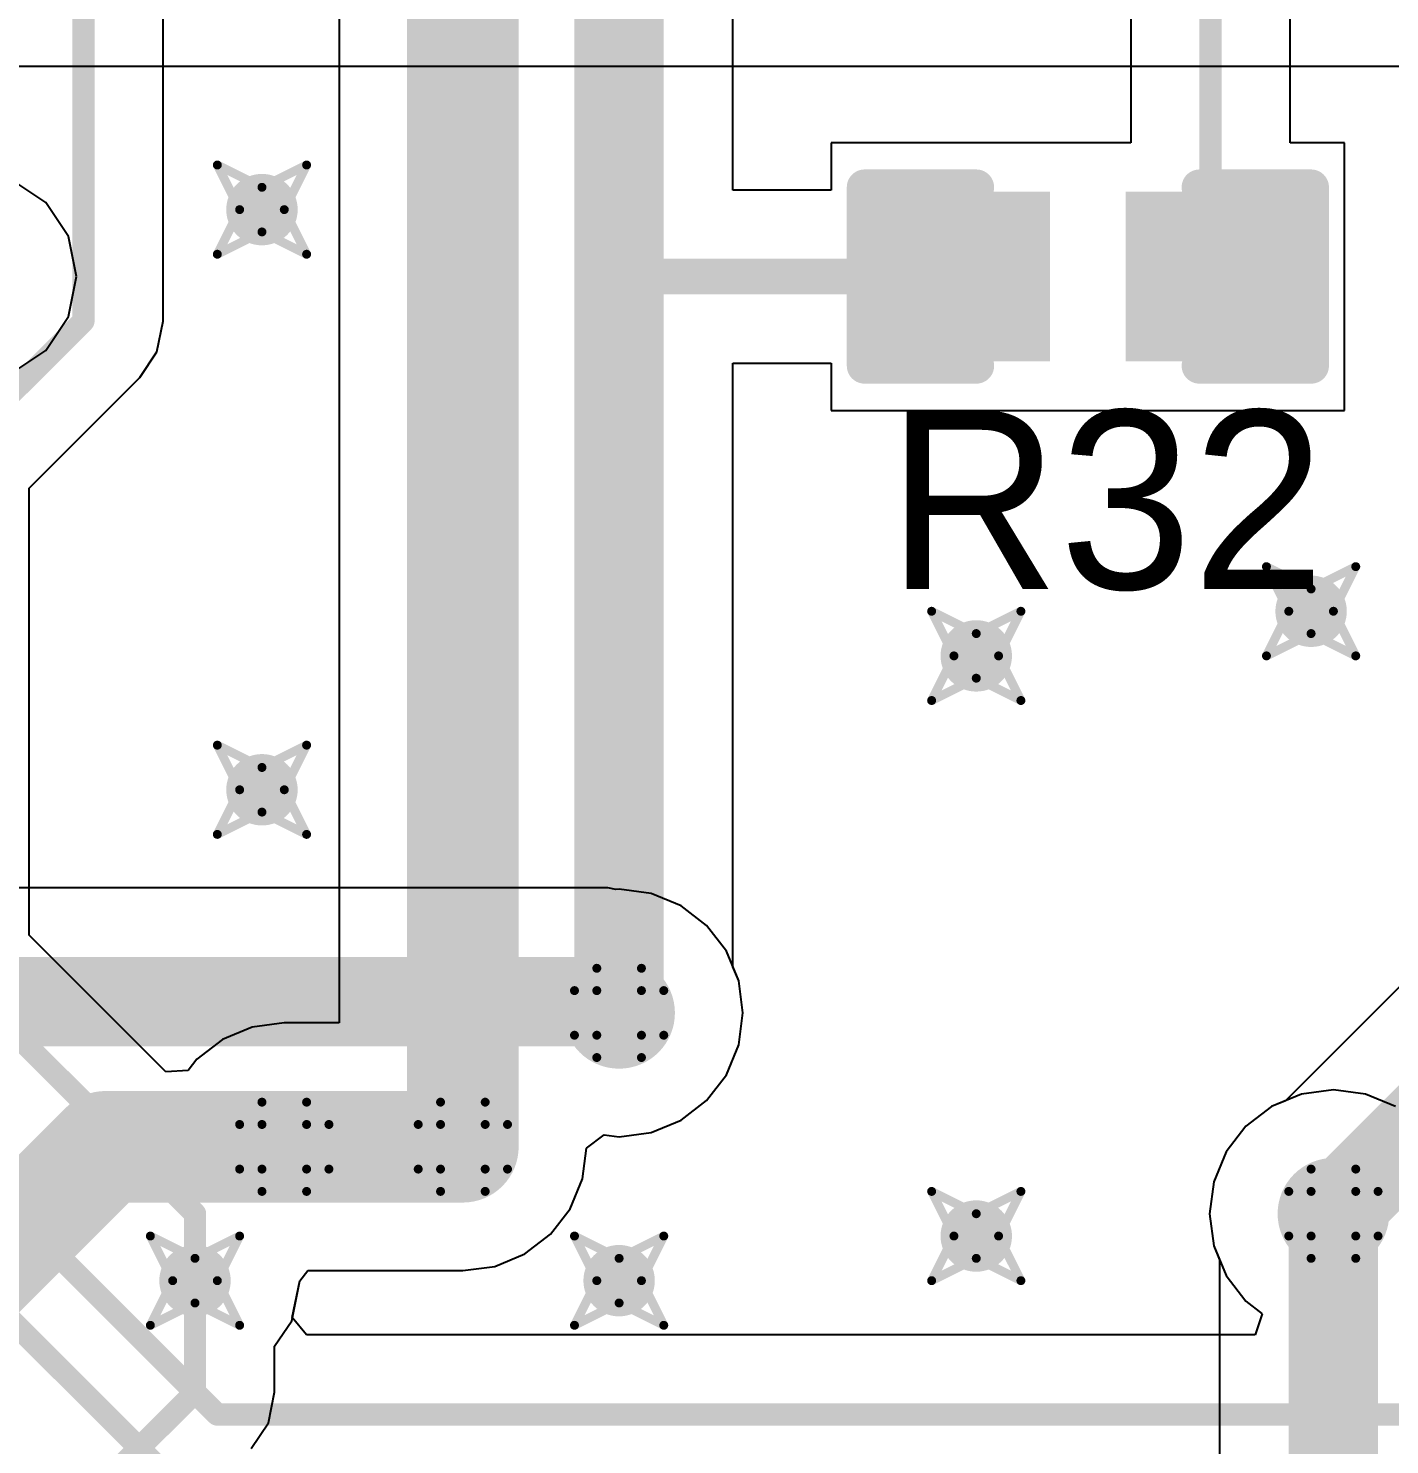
# Model space of a CAD drawing. Header units: millimetres. Extents: x 2.26 to 6.57, y 1.2 to 4.64.
# Drawn here: x 3.1459 to 3.4509, y 2.3164 to 2.6338 of the extents above; entities that cross this region are included whole.
import ezdxf

# ---------------------------------------------------------------- set-up
doc = ezdxf.new("R2010")
doc.units = ezdxf.units.MM
doc.header["$MEASUREMENT"] = 0
for name, color, linetype in [('BottomLayer', 5, 'Continuous'), ('DrillDrawing', 1, 'Continuous'), ('MultiLayer', 9, 'Continuous'), ('TopLayer', 1, 'Continuous'), ('TopOverlay', 2, 'Continuous'), ('TopPaste', 8, 'Continuous'), ('TopSolder', 216, 'Continuous'), ('ViaHoleLayer', 16, 'Continuous')]:
    doc.layers.add(name, color=color, linetype=linetype)

# ---------------------------------------------------------------- blocks, each defined once
blk = doc.blocks.new('0603R_144')
at = {"layer": 'TopLayer'}
for points in [[(-0.0125, 0.015), (-0.0425, 0.015), (-0.0125, -0.015), (-0.0425, -0.015)], [(0.0425, 0.015), (0.0125, 0.015), (0.0425, -0.015), (0.0125, -0.015)]]:
    blk.add_solid(points, dxfattribs=at)
at = {"layer": 'TopOverlay', "const_width": 0.008}
for points in [[(-0.05, 0.02), (-0.025, 0.02)], [(-0.05, -0.02), (-0.05, 0.02)], [(0.025, 0.02), (0.05, 0.02)], [(0.05, -0.02), (0.05, 0.02)], [(-0.05, -0.02), (-0.025, -0.02)], [(0.025, -0.02), (0.05, -0.02)]]:
    blk.add_lwpolyline(points, dxfattribs=at)
at = {"layer": 'TopOverlay', "const_width": 0.004}
for points in [[(-0.052, 0.02, 1), (-0.048, 0.02, 1)], [(-0.052, 0.02, 1), (-0.048, 0.02, 1)], [(-0.027, 0.02, 1), (-0.023, 0.02, 1)], [(0.023, 0.02, 1), (0.027, 0.02, 1)], [(0.048, 0.02, 1), (0.052, 0.02, 1)], [(0.048, 0.02, 1), (0.052, 0.02, 1)], [(-0.052, -0.02, 1), (-0.048, -0.02, 1)], [(-0.052, -0.02, 1), (-0.048, -0.02, 1)], [(-0.027, -0.02, 1), (-0.023, -0.02, 1)], [(0.023, -0.02, 1), (0.027, -0.02, 1)], [(0.048, -0.02, 1), (0.052, -0.02, 1)], [(0.048, -0.02, 1), (0.052, -0.02, 1)]]:
    blk.add_lwpolyline(points, format="xyb", close=True, dxfattribs=at)
at = {"layer": 'TopPaste'}
for points in [[(-0.0125, 0.015), (-0.0425, 0.015), (-0.0125, -0.015), (-0.0425, -0.015)], [(0.0425, 0.015), (0.0125, 0.015), (0.0425, -0.015), (0.0125, -0.015)]]:
    blk.add_solid(points, dxfattribs=at)
at = {"layer": 'TopSolder'}
for points in [[(-0.0085, 0.019), (-0.0465, 0.019), (-0.0085, -0.019), (-0.0465, -0.019)], [(0.0465, 0.019), (0.0085, 0.019), (0.0465, -0.019), (0.0085, -0.019)]]:
    blk.add_solid(points, dxfattribs=at)

msp = doc.modelspace()

# ---------------------------------------------------------------- linework, layer by layer
at = {"layer": 'BottomLayer'}
for p, q in [((2.95325, 2.62531), (3.45995, 2.62531)), ((3.14985, 2.59473), (3.14224, 2.59982)), ((3.15493, 2.58712), (3.14985, 2.59473)), ((3.15672, 2.57815), (3.15493, 2.58712)), ((3.15493, 2.56918), (3.15672, 2.57815)), ((3.14985, 2.56157), (3.15493, 2.56918)), ((3.14224, 2.55648), (3.14985, 2.56157)), ((3.27577, 2.44114), (3.10827, 2.44114)), ((3.27753, 2.44079), (3.27577, 2.44114)), ((3.27827, 2.44089), (3.27753, 2.44079)), ((3.28545, 2.43994), (3.27827, 2.44089)), ((3.29214, 2.43717), (3.28545, 2.43994)), ((3.29788, 2.43276), (3.29214, 2.43717)), ((3.30229, 2.42702), (3.29788, 2.43276)), ((3.30506, 2.42033), (3.30229, 2.42702)), ((3.306, 2.41315), (3.30506, 2.42033)), ((3.30506, 2.40597), (3.306, 2.41315)), ((3.30229, 2.39928), (3.30506, 2.40597)), ((3.29788, 2.39354), (3.30229, 2.39928)), ((3.29214, 2.38913), (3.29788, 2.39354)), ((3.43109, 2.39494), (3.4244, 2.39217)), ((3.43827, 2.39589), (3.43109, 2.39494)), ((3.44545, 2.39494), (3.43827, 2.39589)), ((3.45214, 2.39217), (3.44545, 2.39494)), ((3.4244, 2.39217), (3.41865, 2.38776)), ((3.28545, 2.38636), (3.29214, 2.38913)), ((3.41865, 2.38776), (3.41425, 2.38202)), ((3.27096, 2.38281), (3.27493, 2.38585)), ((3.27493, 2.38585), (3.27827, 2.38541)), ((3.27827, 2.38541), (3.28545, 2.38636)), ((3.27006, 2.37597), (3.27096, 2.38281)), ((3.41425, 2.38202), (3.41148, 2.37533)), ((3.26729, 2.36928), (3.27006, 2.37597)), ((3.41148, 2.37533), (3.41053, 2.36815)), ((3.26288, 2.36354), (3.26729, 2.36928)), ((3.41053, 2.36815), (3.41148, 2.36097)), ((3.25714, 2.35913), (3.26288, 2.36354)), ((3.25045, 2.35636), (3.25714, 2.35913)), ((3.41148, 2.36097), (3.41278, 2.35783)), ((3.20672, 2.35315), (3.20858, 2.35541)), ((3.20858, 2.35541), (3.24327, 2.35541)), ((3.24327, 2.35541), (3.25045, 2.35636)), ((3.41278, 2.35783), (3.41278, 2.26315)), ((3.20493, 2.34418), (3.20672, 2.35315)), ((3.20111, 2.33845), (3.20493, 2.34418)), ((3.20111, 2.32815), (3.20111, 2.33845)), ((3.19975, 2.32132), (3.20111, 2.32815)), ((3.19588, 2.31553), (3.19975, 2.32132))]:
    msp.add_line(p, q, dxfattribs=at)
for points, const_width in [([(3.19427, 2.59315, 1), (3.20227, 2.59315, 1)], 0.008), ([(3.42927, 2.50315, 1), (3.43727, 2.50315, 1)], 0.008), ([(3.35427, 2.49315, 1), (3.36227, 2.49315, 1)], 0.008), ([(3.19427, 2.46315, 1), (3.20227, 2.46315, 1)], 0.008), ([(3.27077, 2.41565, 1), (3.28077, 2.41565, 1)], 0.01), ([(3.27077, 2.41565, 1), (3.28077, 2.41565, 1)], 0.01), ([(3.27202, 2.41315, 1), (3.28452, 2.41315, 1)], 0.0125), ([(3.27327, 2.41315, 1), (3.28327, 2.41315, 1)], 0.01), ([(3.15702, 2.38315, 1), (3.16952, 2.38315, 1)], 0.0125), ([(3.15702, 2.38315, 1), (3.16952, 2.38315, 1)], 0.0125), ([(3.19702, 2.38315, 1), (3.20952, 2.38315, 1)], 0.0125), ([(3.23702, 2.38315, 1), (3.24952, 2.38315, 1)], 0.0125), ([(3.23702, 2.38315, 1), (3.24952, 2.38315, 1)], 0.0125), ([(3.43202, 2.36815, 1), (3.44452, 2.36815, 1)], 0.0125), ([(3.43327, 2.36815, 1), (3.44327, 2.36815, 1)], 0.01), ([(3.35427, 2.36315, 1), (3.36227, 2.36315, 1)], 0.008), ([(3.17927, 2.35315, 1), (3.18727, 2.35315, 1)], 0.008), ([(3.27427, 2.35315, 1), (3.28227, 2.35315, 1)], 0.008), ([(3.18202, 2.35315, 1), (3.18452, 2.35315, 1)], 0.0025), ([(3.18202, 2.32815, 1), (3.18452, 2.32815, 1)], 0.0025), ([(3.18202, 2.32815, 1), (3.18452, 2.32815, 1)], 0.0025)]:
    msp.add_lwpolyline(points, format="xyb", close=True, dxfattribs=dict(at, const_width=const_width))
for points, const_width in [([(3.09577, 2.41565), (3.27577, 2.41565)], 0.02), ([(3.27577, 2.41565), (3.27827, 2.41315)], 0.02), ([(3.13327, 2.35315), (3.16327, 2.38315)], 0.025), ([(3.16327, 2.38315), (3.24327, 2.38315)], 0.025), ([(3.43827, 2.26315), (3.43827, 2.36815)], 0.02), ([(3.18327, 2.32815), (3.18327, 2.35315)], 0.005), ([(3.15827, 2.30315), (3.18327, 2.32815)], 0.005)]:
    msp.add_lwpolyline(points, dxfattribs=dict(at, const_width=const_width))
at = {"layer": 'DrillDrawing', "const_width": 0.002}
for points in [[(3.18827, 2.60315), (3.19827, 2.59815)], [(3.18827, 2.60315), (3.19327, 2.59315)], [(3.19827, 2.59815), (3.20827, 2.60315)], [(3.20327, 2.59315), (3.20827, 2.60315)], [(3.18827, 2.58315), (3.19327, 2.59315)], [(3.20327, 2.59315), (3.20827, 2.58315)], [(3.18827, 2.58315), (3.19827, 2.58815)], [(3.19827, 2.58815), (3.20827, 2.58315)], [(3.42327, 2.51315), (3.43327, 2.50815)], [(3.42327, 2.51315), (3.42827, 2.50315)], [(3.43327, 2.50815), (3.44327, 2.51315)], [(3.43827, 2.50315), (3.44327, 2.51315)], [(3.34827, 2.50315), (3.35827, 2.49815)], [(3.34827, 2.50315), (3.35327, 2.49315)], [(3.35827, 2.49815), (3.36827, 2.50315)], [(3.36327, 2.49315), (3.36827, 2.50315)], [(3.42327, 2.49315), (3.42827, 2.50315)], [(3.43827, 2.50315), (3.44327, 2.49315)], [(3.42327, 2.49315), (3.43327, 2.49815)], [(3.43327, 2.49815), (3.44327, 2.49315)], [(3.34827, 2.48315), (3.35327, 2.49315)], [(3.36327, 2.49315), (3.36827, 2.48315)], [(3.34827, 2.48315), (3.35827, 2.48815)], [(3.35827, 2.48815), (3.36827, 2.48315)], [(3.18827, 2.47315), (3.19827, 2.46815)], [(3.18827, 2.47315), (3.19327, 2.46315)], [(3.19827, 2.46815), (3.20827, 2.47315)], [(3.20327, 2.46315), (3.20827, 2.47315)], [(3.18827, 2.45315), (3.19327, 2.46315)], [(3.20327, 2.46315), (3.20827, 2.45315)], [(3.18827, 2.45315), (3.19827, 2.45815)], [(3.19827, 2.45815), (3.20827, 2.45315)], [(3.27327, 2.41815), (3.27327, 2.42315)], [(3.27327, 2.42315), (3.28327, 2.42315)], [(3.28327, 2.41815), (3.28327, 2.42315)], [(3.26827, 2.40815), (3.26827, 2.41815)], [(3.26827, 2.41815), (3.27327, 2.41815)], [(3.28327, 2.41815), (3.28827, 2.41815)], [(3.28827, 2.40815), (3.28827, 2.41815)], [(3.26827, 2.40815), (3.27327, 2.40815)], [(3.27327, 2.40315), (3.27327, 2.40815)], [(3.28327, 2.40815), (3.28827, 2.40815)], [(3.28327, 2.40315), (3.28327, 2.40815)], [(3.27327, 2.40315), (3.28327, 2.40315)], [(3.19827, 2.38815), (3.19827, 2.39315)], [(3.19827, 2.39315), (3.20827, 2.39315)], [(3.20827, 2.38815), (3.20827, 2.39315)], [(3.23827, 2.38815), (3.23827, 2.39315)], [(3.23827, 2.39315), (3.24827, 2.39315)], [(3.24827, 2.38815), (3.24827, 2.39315)], [(3.19327, 2.37815), (3.19327, 2.38815)], [(3.19327, 2.38815), (3.19827, 2.38815)], [(3.20827, 2.38815), (3.21327, 2.38815)], [(3.21327, 2.37815), (3.21327, 2.38815)], [(3.23327, 2.37815), (3.23327, 2.38815)], [(3.23327, 2.38815), (3.23827, 2.38815)], [(3.24827, 2.38815), (3.25327, 2.38815)], [(3.25327, 2.37815), (3.25327, 2.38815)], [(3.19327, 2.37815), (3.19827, 2.37815)], [(3.19827, 2.37315), (3.19827, 2.37815)], [(3.20827, 2.37815), (3.21327, 2.37815)], [(3.20827, 2.37315), (3.20827, 2.37815)], [(3.23327, 2.37815), (3.23827, 2.37815)], [(3.23827, 2.37315), (3.23827, 2.37815)], [(3.24827, 2.37815), (3.25327, 2.37815)], [(3.24827, 2.37315), (3.24827, 2.37815)], [(3.43327, 2.37315), (3.43327, 2.37815)], [(3.43327, 2.37815), (3.44327, 2.37815)], [(3.44327, 2.37315), (3.44327, 2.37815)], [(3.19827, 2.37315), (3.20827, 2.37315)], [(3.23827, 2.37315), (3.24827, 2.37315)], [(3.34827, 2.37315), (3.35827, 2.36815)], [(3.34827, 2.37315), (3.35327, 2.36315)], [(3.35827, 2.36815), (3.36827, 2.37315)], [(3.36327, 2.36315), (3.36827, 2.37315)], [(3.42827, 2.36315), (3.42827, 2.37315)], [(3.42827, 2.37315), (3.43327, 2.37315)], [(3.44327, 2.37315), (3.44827, 2.37315)], [(3.44827, 2.36315), (3.44827, 2.37315)], [(3.17327, 2.36315), (3.18327, 2.35815)], [(3.17327, 2.36315), (3.17827, 2.35315)], [(3.18327, 2.35815), (3.19327, 2.36315)], [(3.18827, 2.35315), (3.19327, 2.36315)], [(3.26827, 2.36315), (3.27827, 2.35815)], [(3.26827, 2.36315), (3.27327, 2.35315)], [(3.27827, 2.35815), (3.28827, 2.36315)], [(3.28327, 2.35315), (3.28827, 2.36315)], [(3.34827, 2.35315), (3.35327, 2.36315)], [(3.36327, 2.36315), (3.36827, 2.35315)], [(3.42827, 2.36315), (3.43327, 2.36315)], [(3.43327, 2.35815), (3.43327, 2.36315)], [(3.44327, 2.36315), (3.44827, 2.36315)], [(3.44327, 2.35815), (3.44327, 2.36315)], [(3.34827, 2.35315), (3.35827, 2.35815)], [(3.35827, 2.35815), (3.36827, 2.35315)], [(3.43327, 2.35815), (3.44327, 2.35815)], [(3.17327, 2.34315), (3.17827, 2.35315)], [(3.18827, 2.35315), (3.19327, 2.34315)], [(3.26827, 2.34315), (3.27327, 2.35315)], [(3.28327, 2.35315), (3.28827, 2.34315)], [(3.17327, 2.34315), (3.18327, 2.34815)], [(3.18327, 2.34815), (3.19327, 2.34315)], [(3.26827, 2.34315), (3.27827, 2.34815)], [(3.27827, 2.34815), (3.28827, 2.34315)]]:
    msp.add_lwpolyline(points, dxfattribs=at)
at = {"layer": 'DrillDrawing', "const_width": 0.001}
for points in [[(3.18777, 2.60315, 1), (3.18877, 2.60315, 1)], [(3.18777, 2.60315, 1), (3.18877, 2.60315, 1)], [(3.20777, 2.60315, 1), (3.20877, 2.60315, 1)], [(3.20777, 2.60315, 1), (3.20877, 2.60315, 1)], [(3.19777, 2.59815, 1), (3.19877, 2.59815, 1)], [(3.19777, 2.59815, 1), (3.19877, 2.59815, 1)], [(3.19277, 2.59315, 1), (3.19377, 2.59315, 1)], [(3.19277, 2.59315, 1), (3.19377, 2.59315, 1)], [(3.20277, 2.59315, 1), (3.20377, 2.59315, 1)], [(3.20277, 2.59315, 1), (3.20377, 2.59315, 1)], [(3.19777, 2.58815, 1), (3.19877, 2.58815, 1)], [(3.19777, 2.58815, 1), (3.19877, 2.58815, 1)], [(3.18777, 2.58315, 1), (3.18877, 2.58315, 1)], [(3.18777, 2.58315, 1), (3.18877, 2.58315, 1)], [(3.20777, 2.58315, 1), (3.20877, 2.58315, 1)], [(3.20777, 2.58315, 1), (3.20877, 2.58315, 1)], [(3.42277, 2.51315, 1), (3.42377, 2.51315, 1)], [(3.42277, 2.51315, 1), (3.42377, 2.51315, 1)], [(3.44277, 2.51315, 1), (3.44377, 2.51315, 1)], [(3.44277, 2.51315, 1), (3.44377, 2.51315, 1)], [(3.43277, 2.50815, 1), (3.43377, 2.50815, 1)], [(3.43277, 2.50815, 1), (3.43377, 2.50815, 1)], [(3.34777, 2.50315, 1), (3.34877, 2.50315, 1)], [(3.34777, 2.50315, 1), (3.34877, 2.50315, 1)], [(3.36777, 2.50315, 1), (3.36877, 2.50315, 1)], [(3.36777, 2.50315, 1), (3.36877, 2.50315, 1)], [(3.42777, 2.50315, 1), (3.42877, 2.50315, 1)], [(3.42777, 2.50315, 1), (3.42877, 2.50315, 1)], [(3.43777, 2.50315, 1), (3.43877, 2.50315, 1)], [(3.43777, 2.50315, 1), (3.43877, 2.50315, 1)], [(3.35777, 2.49815, 1), (3.35877, 2.49815, 1)], [(3.35777, 2.49815, 1), (3.35877, 2.49815, 1)], [(3.43277, 2.49815, 1), (3.43377, 2.49815, 1)], [(3.43277, 2.49815, 1), (3.43377, 2.49815, 1)], [(3.35277, 2.49315, 1), (3.35377, 2.49315, 1)], [(3.35277, 2.49315, 1), (3.35377, 2.49315, 1)], [(3.36277, 2.49315, 1), (3.36377, 2.49315, 1)], [(3.36277, 2.49315, 1), (3.36377, 2.49315, 1)], [(3.42277, 2.49315, 1), (3.42377, 2.49315, 1)], [(3.42277, 2.49315, 1), (3.42377, 2.49315, 1)], [(3.44277, 2.49315, 1), (3.44377, 2.49315, 1)], [(3.44277, 2.49315, 1), (3.44377, 2.49315, 1)], [(3.35777, 2.48815, 1), (3.35877, 2.48815, 1)], [(3.35777, 2.48815, 1), (3.35877, 2.48815, 1)], [(3.34777, 2.48315, 1), (3.34877, 2.48315, 1)], [(3.34777, 2.48315, 1), (3.34877, 2.48315, 1)], [(3.36777, 2.48315, 1), (3.36877, 2.48315, 1)], [(3.36777, 2.48315, 1), (3.36877, 2.48315, 1)], [(3.18777, 2.47315, 1), (3.18877, 2.47315, 1)], [(3.18777, 2.47315, 1), (3.18877, 2.47315, 1)], [(3.20777, 2.47315, 1), (3.20877, 2.47315, 1)], [(3.20777, 2.47315, 1), (3.20877, 2.47315, 1)], [(3.19777, 2.46815, 1), (3.19877, 2.46815, 1)], [(3.19777, 2.46815, 1), (3.19877, 2.46815, 1)], [(3.19277, 2.46315, 1), (3.19377, 2.46315, 1)], [(3.19277, 2.46315, 1), (3.19377, 2.46315, 1)], [(3.20277, 2.46315, 1), (3.20377, 2.46315, 1)], [(3.20277, 2.46315, 1), (3.20377, 2.46315, 1)], [(3.19777, 2.45815, 1), (3.19877, 2.45815, 1)], [(3.19777, 2.45815, 1), (3.19877, 2.45815, 1)], [(3.18777, 2.45315, 1), (3.18877, 2.45315, 1)], [(3.18777, 2.45315, 1), (3.18877, 2.45315, 1)], [(3.20777, 2.45315, 1), (3.20877, 2.45315, 1)], [(3.20777, 2.45315, 1), (3.20877, 2.45315, 1)], [(3.27277, 2.42315, 1), (3.27377, 2.42315, 1)], [(3.27277, 2.42315, 1), (3.27377, 2.42315, 1)], [(3.28277, 2.42315, 1), (3.28377, 2.42315, 1)], [(3.28277, 2.42315, 1), (3.28377, 2.42315, 1)], [(3.26777, 2.41815, 1), (3.26877, 2.41815, 1)], [(3.26777, 2.41815, 1), (3.26877, 2.41815, 1)], [(3.27277, 2.41815, 1), (3.27377, 2.41815, 1)], [(3.27277, 2.41815, 1), (3.27377, 2.41815, 1)], [(3.28277, 2.41815, 1), (3.28377, 2.41815, 1)], [(3.28277, 2.41815, 1), (3.28377, 2.41815, 1)], [(3.28777, 2.41815, 1), (3.28877, 2.41815, 1)], [(3.28777, 2.41815, 1), (3.28877, 2.41815, 1)], [(3.26777, 2.40815, 1), (3.26877, 2.40815, 1)], [(3.26777, 2.40815, 1), (3.26877, 2.40815, 1)], [(3.27277, 2.40815, 1), (3.27377, 2.40815, 1)], [(3.27277, 2.40815, 1), (3.27377, 2.40815, 1)], [(3.28277, 2.40815, 1), (3.28377, 2.40815, 1)], [(3.28277, 2.40815, 1), (3.28377, 2.40815, 1)], [(3.28777, 2.40815, 1), (3.28877, 2.40815, 1)], [(3.28777, 2.40815, 1), (3.28877, 2.40815, 1)], [(3.27277, 2.40315, 1), (3.27377, 2.40315, 1)], [(3.27277, 2.40315, 1), (3.27377, 2.40315, 1)], [(3.28277, 2.40315, 1), (3.28377, 2.40315, 1)], [(3.28277, 2.40315, 1), (3.28377, 2.40315, 1)], [(3.19777, 2.39315, 1), (3.19877, 2.39315, 1)], [(3.19777, 2.39315, 1), (3.19877, 2.39315, 1)], [(3.20777, 2.39315, 1), (3.20877, 2.39315, 1)], [(3.20777, 2.39315, 1), (3.20877, 2.39315, 1)], [(3.23777, 2.39315, 1), (3.23877, 2.39315, 1)], [(3.23777, 2.39315, 1), (3.23877, 2.39315, 1)], [(3.24777, 2.39315, 1), (3.24877, 2.39315, 1)], [(3.24777, 2.39315, 1), (3.24877, 2.39315, 1)], [(3.19277, 2.38815, 1), (3.19377, 2.38815, 1)], [(3.19277, 2.38815, 1), (3.19377, 2.38815, 1)], [(3.19777, 2.38815, 1), (3.19877, 2.38815, 1)], [(3.19777, 2.38815, 1), (3.19877, 2.38815, 1)], [(3.20777, 2.38815, 1), (3.20877, 2.38815, 1)], [(3.20777, 2.38815, 1), (3.20877, 2.38815, 1)], [(3.21277, 2.38815, 1), (3.21377, 2.38815, 1)], [(3.21277, 2.38815, 1), (3.21377, 2.38815, 1)], [(3.23277, 2.38815, 1), (3.23377, 2.38815, 1)], [(3.23277, 2.38815, 1), (3.23377, 2.38815, 1)], [(3.23777, 2.38815, 1), (3.23877, 2.38815, 1)], [(3.23777, 2.38815, 1), (3.23877, 2.38815, 1)], [(3.24777, 2.38815, 1), (3.24877, 2.38815, 1)], [(3.24777, 2.38815, 1), (3.24877, 2.38815, 1)], [(3.25277, 2.38815, 1), (3.25377, 2.38815, 1)], [(3.25277, 2.38815, 1), (3.25377, 2.38815, 1)], [(3.19277, 2.37815, 1), (3.19377, 2.37815, 1)], [(3.19277, 2.37815, 1), (3.19377, 2.37815, 1)], [(3.19777, 2.37815, 1), (3.19877, 2.37815, 1)], [(3.19777, 2.37815, 1), (3.19877, 2.37815, 1)], [(3.20777, 2.37815, 1), (3.20877, 2.37815, 1)], [(3.20777, 2.37815, 1), (3.20877, 2.37815, 1)], [(3.21277, 2.37815, 1), (3.21377, 2.37815, 1)], [(3.21277, 2.37815, 1), (3.21377, 2.37815, 1)], [(3.23277, 2.37815, 1), (3.23377, 2.37815, 1)], [(3.23277, 2.37815, 1), (3.23377, 2.37815, 1)], [(3.23777, 2.37815, 1), (3.23877, 2.37815, 1)], [(3.23777, 2.37815, 1), (3.23877, 2.37815, 1)], [(3.24777, 2.37815, 1), (3.24877, 2.37815, 1)], [(3.24777, 2.37815, 1), (3.24877, 2.37815, 1)], [(3.25277, 2.37815, 1), (3.25377, 2.37815, 1)], [(3.25277, 2.37815, 1), (3.25377, 2.37815, 1)], [(3.43277, 2.37815, 1), (3.43377, 2.37815, 1)], [(3.43277, 2.37815, 1), (3.43377, 2.37815, 1)], [(3.44277, 2.37815, 1), (3.44377, 2.37815, 1)], [(3.44277, 2.37815, 1), (3.44377, 2.37815, 1)], [(3.19777, 2.37315, 1), (3.19877, 2.37315, 1)], [(3.19777, 2.37315, 1), (3.19877, 2.37315, 1)], [(3.20777, 2.37315, 1), (3.20877, 2.37315, 1)], [(3.20777, 2.37315, 1), (3.20877, 2.37315, 1)], [(3.23777, 2.37315, 1), (3.23877, 2.37315, 1)], [(3.23777, 2.37315, 1), (3.23877, 2.37315, 1)], [(3.24777, 2.37315, 1), (3.24877, 2.37315, 1)], [(3.24777, 2.37315, 1), (3.24877, 2.37315, 1)], [(3.34777, 2.37315, 1), (3.34877, 2.37315, 1)], [(3.34777, 2.37315, 1), (3.34877, 2.37315, 1)], [(3.36777, 2.37315, 1), (3.36877, 2.37315, 1)], [(3.36777, 2.37315, 1), (3.36877, 2.37315, 1)], [(3.42777, 2.37315, 1), (3.42877, 2.37315, 1)], [(3.42777, 2.37315, 1), (3.42877, 2.37315, 1)], [(3.43277, 2.37315, 1), (3.43377, 2.37315, 1)], [(3.43277, 2.37315, 1), (3.43377, 2.37315, 1)], [(3.44277, 2.37315, 1), (3.44377, 2.37315, 1)], [(3.44277, 2.37315, 1), (3.44377, 2.37315, 1)], [(3.44777, 2.37315, 1), (3.44877, 2.37315, 1)], [(3.44777, 2.37315, 1), (3.44877, 2.37315, 1)], [(3.35777, 2.36815, 1), (3.35877, 2.36815, 1)], [(3.35777, 2.36815, 1), (3.35877, 2.36815, 1)], [(3.17277, 2.36315, 1), (3.17377, 2.36315, 1)], [(3.17277, 2.36315, 1), (3.17377, 2.36315, 1)], [(3.19277, 2.36315, 1), (3.19377, 2.36315, 1)], [(3.19277, 2.36315, 1), (3.19377, 2.36315, 1)], [(3.26777, 2.36315, 1), (3.26877, 2.36315, 1)], [(3.26777, 2.36315, 1), (3.26877, 2.36315, 1)], [(3.28777, 2.36315, 1), (3.28877, 2.36315, 1)], [(3.28777, 2.36315, 1), (3.28877, 2.36315, 1)], [(3.35277, 2.36315, 1), (3.35377, 2.36315, 1)], [(3.35277, 2.36315, 1), (3.35377, 2.36315, 1)], [(3.36277, 2.36315, 1), (3.36377, 2.36315, 1)], [(3.36277, 2.36315, 1), (3.36377, 2.36315, 1)], [(3.42777, 2.36315, 1), (3.42877, 2.36315, 1)], [(3.42777, 2.36315, 1), (3.42877, 2.36315, 1)], [(3.43277, 2.36315, 1), (3.43377, 2.36315, 1)], [(3.43277, 2.36315, 1), (3.43377, 2.36315, 1)], [(3.44277, 2.36315, 1), (3.44377, 2.36315, 1)], [(3.44277, 2.36315, 1), (3.44377, 2.36315, 1)], [(3.44777, 2.36315, 1), (3.44877, 2.36315, 1)], [(3.44777, 2.36315, 1), (3.44877, 2.36315, 1)], [(3.18277, 2.35815, 1), (3.18377, 2.35815, 1)], [(3.18277, 2.35815, 1), (3.18377, 2.35815, 1)], [(3.27777, 2.35815, 1), (3.27877, 2.35815, 1)], [(3.27777, 2.35815, 1), (3.27877, 2.35815, 1)], [(3.35777, 2.35815, 1), (3.35877, 2.35815, 1)], [(3.35777, 2.35815, 1), (3.35877, 2.35815, 1)], [(3.43277, 2.35815, 1), (3.43377, 2.35815, 1)], [(3.43277, 2.35815, 1), (3.43377, 2.35815, 1)], [(3.44277, 2.35815, 1), (3.44377, 2.35815, 1)], [(3.44277, 2.35815, 1), (3.44377, 2.35815, 1)], [(3.17777, 2.35315, 1), (3.17877, 2.35315, 1)], [(3.17777, 2.35315, 1), (3.17877, 2.35315, 1)], [(3.18777, 2.35315, 1), (3.18877, 2.35315, 1)], [(3.18777, 2.35315, 1), (3.18877, 2.35315, 1)], [(3.27277, 2.35315, 1), (3.27377, 2.35315, 1)], [(3.27277, 2.35315, 1), (3.27377, 2.35315, 1)], [(3.28277, 2.35315, 1), (3.28377, 2.35315, 1)], [(3.28277, 2.35315, 1), (3.28377, 2.35315, 1)], [(3.34777, 2.35315, 1), (3.34877, 2.35315, 1)], [(3.34777, 2.35315, 1), (3.34877, 2.35315, 1)], [(3.36777, 2.35315, 1), (3.36877, 2.35315, 1)], [(3.36777, 2.35315, 1), (3.36877, 2.35315, 1)], [(3.18277, 2.34815, 1), (3.18377, 2.34815, 1)], [(3.18277, 2.34815, 1), (3.18377, 2.34815, 1)], [(3.27777, 2.34815, 1), (3.27877, 2.34815, 1)], [(3.27777, 2.34815, 1), (3.27877, 2.34815, 1)], [(3.17277, 2.34315, 1), (3.17377, 2.34315, 1)], [(3.17277, 2.34315, 1), (3.17377, 2.34315, 1)], [(3.19277, 2.34315, 1), (3.19377, 2.34315, 1)], [(3.19277, 2.34315, 1), (3.19377, 2.34315, 1)], [(3.26777, 2.34315, 1), (3.26877, 2.34315, 1)], [(3.26777, 2.34315, 1), (3.26877, 2.34315, 1)], [(3.28777, 2.34315, 1), (3.28877, 2.34315, 1)], [(3.28777, 2.34315, 1), (3.28877, 2.34315, 1)]]:
    msp.add_lwpolyline(points, format="xyb", close=True, dxfattribs=at)
at = {"layer": 'MultiLayer'}
for points, const_width in [([(3.19427, 2.59315, 1), (3.20227, 2.59315, 1)], 0.008), ([(3.42927, 2.50315, 1), (3.43727, 2.50315, 1)], 0.008), ([(3.35427, 2.49315, 1), (3.36227, 2.49315, 1)], 0.008), ([(3.19427, 2.46315, 1), (3.20227, 2.46315, 1)], 0.008), ([(3.27202, 2.41315, 1), (3.28452, 2.41315, 1)], 0.0125), ([(3.19702, 2.38315, 1), (3.20952, 2.38315, 1)], 0.0125), ([(3.23702, 2.38315, 1), (3.24952, 2.38315, 1)], 0.0125), ([(3.43202, 2.36815, 1), (3.44452, 2.36815, 1)], 0.0125), ([(3.35427, 2.36315, 1), (3.36227, 2.36315, 1)], 0.008), ([(3.17927, 2.35315, 1), (3.18727, 2.35315, 1)], 0.008), ([(3.27427, 2.35315, 1), (3.28227, 2.35315, 1)], 0.008)]:
    msp.add_lwpolyline(points, format="xyb", close=True, dxfattribs=dict(at, const_width=const_width))
at = {"layer": 'TopLayer'}
for p, q in [((3.21553, 2.71315), (3.21553, 2.41089)), ((3.30376, 2.60315), (3.30376, 2.68759)), ((3.17611, 2.56815), (3.17611, 2.67576)), ((3.39292, 2.67314), (3.39292, 2.60815)), ((3.42861, 2.60815), (3.42861, 2.67314)), ((3.39292, 2.60815), (3.32577, 2.60815)), ((3.32577, 2.60815), (3.32577, 2.59752)), ((3.44077, 2.60815), (3.42861, 2.60815)), ((3.44077, 2.54815), (3.44077, 2.60815)), ((3.30376, 2.59752), (3.30376, 2.60315)), ((3.32577, 2.59752), (3.30376, 2.59752)), ((3.17475, 2.56132), (3.17611, 2.56815)), ((3.17088, 2.55553), (3.17475, 2.56132)), ((3.30376, 2.42347), (3.30376, 2.55878)), ((3.30376, 2.55878), (3.32577, 2.55878)), ((3.32577, 2.55878), (3.32577, 2.54815)), ((3.14611, 2.53076), (3.17088, 2.55553)), ((3.32577, 2.54815), (3.44077, 2.54815)), ((3.14611, 2.43054), (3.14611, 2.53076)), ((3.17673, 2.39992), (3.14611, 2.43054)), ((3.30506, 2.42033), (3.30376, 2.42347)), ((3.45778, 2.42371), (3.42754, 2.39347)), ((3.306, 2.41315), (3.30506, 2.42033)), ((3.30506, 2.40597), (3.306, 2.41315)), ((3.19609, 2.40994), (3.1894, 2.40717)), ((3.20327, 2.41089), (3.19609, 2.40994)), ((3.21553, 2.41089), (3.20327, 2.41089)), ((3.1894, 2.40717), (3.18365, 2.40276)), ((3.30229, 2.39928), (3.30506, 2.40597)), ((3.18365, 2.40276), (3.18172, 2.40024)), ((3.18172, 2.40024), (3.17673, 2.39992)), ((3.29788, 2.39354), (3.30229, 2.39928)), ((3.29214, 2.38913), (3.29788, 2.39354)), ((3.42754, 2.39347), (3.4244, 2.39217)), ((3.4244, 2.39217), (3.41865, 2.38776)), ((3.28545, 2.38636), (3.29214, 2.38913)), ((3.41865, 2.38776), (3.41425, 2.38202)), ((3.27096, 2.38281), (3.27493, 2.38585)), ((3.27493, 2.38585), (3.27827, 2.38541)), ((3.27827, 2.38541), (3.28545, 2.38636)), ((3.27006, 2.37597), (3.27096, 2.38281)), ((3.41425, 2.38202), (3.41148, 2.37533)), ((3.26729, 2.36928), (3.27006, 2.37597)), ((3.41148, 2.37533), (3.41053, 2.36815)), ((3.26288, 2.36354), (3.26729, 2.36928)), ((3.41053, 2.36815), (3.41148, 2.36097)), ((3.25714, 2.35913), (3.26288, 2.36354)), ((3.25045, 2.35636), (3.25714, 2.35913)), ((3.41148, 2.36097), (3.41425, 2.35428)), ((3.20672, 2.35315), (3.20858, 2.35541)), ((3.20858, 2.35541), (3.24327, 2.35541)), ((3.24327, 2.35541), (3.25045, 2.35636)), ((3.20507, 2.34486), (3.20672, 2.35315)), ((3.41425, 2.35428), (3.41865, 2.34854)), ((3.41865, 2.34854), (3.42232, 2.34573)), ((3.42232, 2.34573), (3.42071, 2.34099)), ((3.20824, 2.34099), (3.20507, 2.34486)), ((3.42071, 2.34099), (3.20824, 2.34099))]:
    msp.add_line(p, q, dxfattribs=at)
for points, const_width in [([(3.24327, 2.38315), (3.24327, 2.71315)], 0.025), ([(3.27827, 2.60315), (3.27827, 2.69815)], 0.02), ([(3.41077, 2.57815), (3.41077, 2.69564)], 0.005), ([(3.15827, 2.56815), (3.15827, 2.68315)], 0.005), ([(3.27827, 2.41315), (3.27827, 2.60315)], 0.02), ([(3.27827, 2.57815), (3.35577, 2.57815)], 0.008), ([(3.12827, 2.53815), (3.15827, 2.56815)], 0.005), ([(3.12827, 2.42315), (3.18327, 2.36815)], 0.005), ([(3.43827, 2.36815), (3.48327, 2.41315)], 0.02), ([(3.08327, 2.40315), (3.18549, 2.30092)], 0.005), ([(3.10827, 2.40315), (3.18827, 2.32315)], 0.005), ([(3.20327, 2.38315), (3.24327, 2.38315)], 0.025), ([(3.18327, 2.35315), (3.18327, 2.36815)], 0.005), ([(3.18827, 2.32315), (3.63827, 2.32315)], 0.005)]:
    msp.add_lwpolyline(points, dxfattribs=dict(at, const_width=const_width))
for points, const_width in [([(3.27327, 2.60315, 1), (3.28327, 2.60315, 1)], 0.01), ([(3.27327, 2.60315, 1), (3.28327, 2.60315, 1)], 0.01), ([(3.19427, 2.59315, 1), (3.20227, 2.59315, 1)], 0.008), ([(3.27627, 2.57815, 1), (3.28027, 2.57815, 1)], 0.004), ([(3.35377, 2.57815, 1), (3.35777, 2.57815, 1)], 0.004), ([(3.40952, 2.57815, 1), (3.41202, 2.57815, 1)], 0.0025), ([(3.15702, 2.56815, 1), (3.15952, 2.56815, 1)], 0.0025), ([(3.15702, 2.56815, 1), (3.15952, 2.56815, 1)], 0.0025), ([(3.42927, 2.50315, 1), (3.43727, 2.50315, 1)], 0.008), ([(3.35427, 2.49315, 1), (3.36227, 2.49315, 1)], 0.008), ([(3.19427, 2.46315, 1), (3.20227, 2.46315, 1)], 0.008), ([(3.27202, 2.41315, 1), (3.28452, 2.41315, 1)], 0.0125), ([(3.27327, 2.41315, 1), (3.28327, 2.41315, 1)], 0.01), ([(3.19702, 2.38315, 1), (3.20952, 2.38315, 1)], 0.0125), ([(3.19702, 2.38315, 1), (3.20952, 2.38315, 1)], 0.0125), ([(3.23702, 2.38315, 1), (3.24952, 2.38315, 1)], 0.0125), ([(3.23702, 2.38315, 1), (3.24952, 2.38315, 1)], 0.0125), ([(3.23702, 2.38315, 1), (3.24952, 2.38315, 1)], 0.0125), ([(3.43202, 2.36815, 1), (3.44452, 2.36815, 1)], 0.0125), ([(3.43327, 2.36815, 1), (3.44327, 2.36815, 1)], 0.01), ([(3.35427, 2.36315, 1), (3.36227, 2.36315, 1)], 0.008), ([(3.18202, 2.36815, 1), (3.18452, 2.36815, 1)], 0.0025), ([(3.18202, 2.36815, 1), (3.18452, 2.36815, 1)], 0.0025), ([(3.17927, 2.35315, 1), (3.18727, 2.35315, 1)], 0.008), ([(3.27427, 2.35315, 1), (3.28227, 2.35315, 1)], 0.008), ([(3.18202, 2.35315, 1), (3.18452, 2.35315, 1)], 0.0025), ([(3.18702, 2.32315, 1), (3.18952, 2.32315, 1)], 0.0025), ([(3.18702, 2.32315, 1), (3.18952, 2.32315, 1)], 0.0025)]:
    msp.add_lwpolyline(points, format="xyb", close=True, dxfattribs=dict(at, const_width=const_width))
at = {"layer": 'ViaHoleLayer'}
for points, const_width in [([(3.19627, 2.59315, 1), (3.20027, 2.59315, 1)], 0.004), ([(3.43127, 2.50315, 1), (3.43527, 2.50315, 1)], 0.004), ([(3.35627, 2.49315, 1), (3.36027, 2.49315, 1)], 0.004), ([(3.19627, 2.46315, 1), (3.20027, 2.46315, 1)], 0.004), ([(3.27502, 2.41315, 1), (3.28152, 2.41315, 1)], 0.0065), ([(3.20002, 2.38315, 1), (3.20652, 2.38315, 1)], 0.0065), ([(3.24002, 2.38315, 1), (3.24652, 2.38315, 1)], 0.0065), ([(3.43502, 2.36815, 1), (3.44152, 2.36815, 1)], 0.0065), ([(3.35627, 2.36315, 1), (3.36027, 2.36315, 1)], 0.004), ([(3.18127, 2.35315, 1), (3.18527, 2.35315, 1)], 0.004), ([(3.27627, 2.35315, 1), (3.28027, 2.35315, 1)], 0.004)]:
    msp.add_lwpolyline(points, format="xyb", close=True, dxfattribs=dict(at, const_width=const_width))

# ---------------------------------------------------------------- block references
at = {"rotation": 360}
msp.add_blockref('0603R_144', (3.38327, 2.57815), dxfattribs=at)

# ---------------------------------------------------------------- texts
at = {"layer": 'TopOverlay'}
msp.add_text('R32', height=0.04, dxfattribs=at).set_placement((3.33827, 2.50815))

doc.saveas('drawing.dxf')
